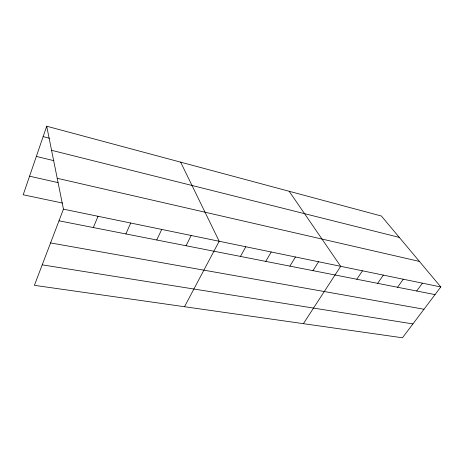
<?xml version="1.0" encoding="UTF-8"?>
<svg xmlns="http://www.w3.org/2000/svg" width="464" height="464" viewBox="0 0 464 464"><rect width="100%" height="100%" fill="white"/><g stroke="black" fill="none" stroke-linecap="round" stroke-linejoin="round"><path stroke-width="0.7" d="M46.702 126.214L63.446 209.16L34.394 285.331L402.45 337.786L440.8 286.955L381.396 216.021L46.702 126.214L23.2 194.77L62.449 203.046M93.345 227.551L98.003 216.282M125.872 233.937L130.72 223.027M156.728 239.992L161.733 229.419M186.035 245.74L191.18 235.492M184.527 306.727L219.17 241.263L180.641 162.156M240.451 256.418L245.816 246.755M265.756 261.383L271.208 251.993M289.907 266.127L295.429 256.986M312.98 270.651L318.565 261.754M303.381 323.669L340.686 266.313L289.176 191.278M356.799 279.253L362.483 270.808M377.621 283.336L383.334 275.106M397.561 287.251L403.303 279.224M416.684 291.003L422.437 283.168M42.207 264.851L412.908 323.918M50.564 242.927L423.98 309.244M59.003 220.812L435.029 294.605M63.446 209.16L440.8 286.955M29.568 176.187L58.041 182.63M57.217 178.292L419.41 261.412M36.343 156.42L53.894 160.683M51.568 150.307L399.295 237.394M43.14 136.607L49.37 138.226"/></g></svg>
